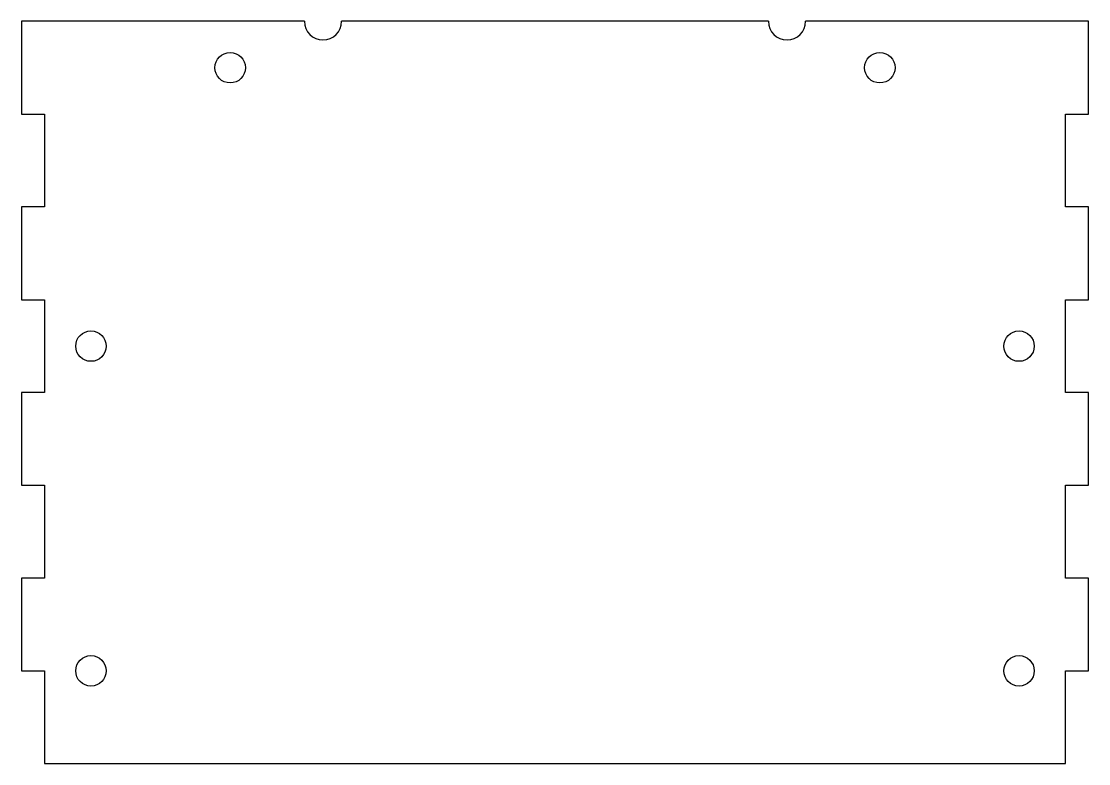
# Model space of a CAD drawing. Header units: inches. Extents: x 0.67 to 6.42, y 0.52 to 4.52.
import ezdxf

# ---------------------------------------------------------------- set-up
doc = ezdxf.new("R2010")
doc.units = ezdxf.units.IN
doc.header["$MEASUREMENT"] = 0

msp = doc.modelspace()

# ---------------------------------------------------------------- linework, layer by layer
at = {"color": 7, "linetype": 'Continuous', "lineweight": 25}
for p, q in [((0.6745, 4.5182), (0.6745, 4.0182)), ((2.1995, 4.5182), (0.6745, 4.5182)), ((4.6995, 4.5182), (2.3995, 4.5182)), ((6.4245, 4.5182), (4.8995, 4.5182)), ((6.4245, 4.0182), (6.4245, 4.5182)), ((0.6745, 4.0182), (0.7995, 4.0182)), ((0.7995, 4.0182), (0.7995, 3.5182)), ((6.2995, 4.0182), (6.4245, 4.0182)), ((6.2995, 3.5182), (6.2995, 4.0182)), ((0.6745, 3.5182), (0.6745, 3.0182)), ((0.7995, 3.5182), (0.6745, 3.5182)), ((6.4245, 3.5182), (6.2995, 3.5182)), ((6.4245, 3.0182), (6.4245, 3.5182)), ((0.6745, 3.0182), (0.7995, 3.0182)), ((0.7995, 3.0182), (0.7995, 2.5182)), ((6.2995, 3.0182), (6.4245, 3.0182)), ((6.2995, 2.5182), (6.2995, 3.0182)), ((0.6745, 2.5182), (0.6745, 2.0182)), ((0.7995, 2.5182), (0.6745, 2.5182)), ((6.4245, 2.5182), (6.2995, 2.5182)), ((6.4245, 2.0182), (6.4245, 2.5182)), ((0.6745, 2.0182), (0.7995, 2.0182)), ((0.7995, 2.0182), (0.7995, 1.5182)), ((6.2995, 2.0182), (6.4245, 2.0182)), ((6.2995, 1.5182), (6.2995, 2.0182)), ((0.7995, 1.5182), (0.6745, 1.5182)), ((0.6745, 1.5182), (0.6745, 1.0182)), ((6.4245, 1.5182), (6.2995, 1.5182)), ((6.4245, 1.0182), (6.4245, 1.5182)), ((0.6745, 1.0182), (0.7995, 1.0182)), ((0.7995, 1.0182), (0.7995, 0.5182)), ((6.2995, 1.0182), (6.4245, 1.0182)), ((6.2995, 0.5182), (6.2995, 1.0182)), ((0.7995, 0.5182), (6.2995, 0.5182))]:
    msp.add_line(p, q, dxfattribs=at)
for centre in [(1.7995, 4.2682), (5.2995, 4.2682), (1.0495, 2.7682), (6.0495, 2.7682), (1.0495, 1.0182), (6.0495, 1.0182)]:
    msp.add_circle(centre, 0.082, dxfattribs=at)
for centre in [(2.2995, 4.5182), (4.7995, 4.5182)]:
    msp.add_arc(centre, 0.1, 180, 0, dxfattribs=at)

doc.saveas('drawing.dxf')
